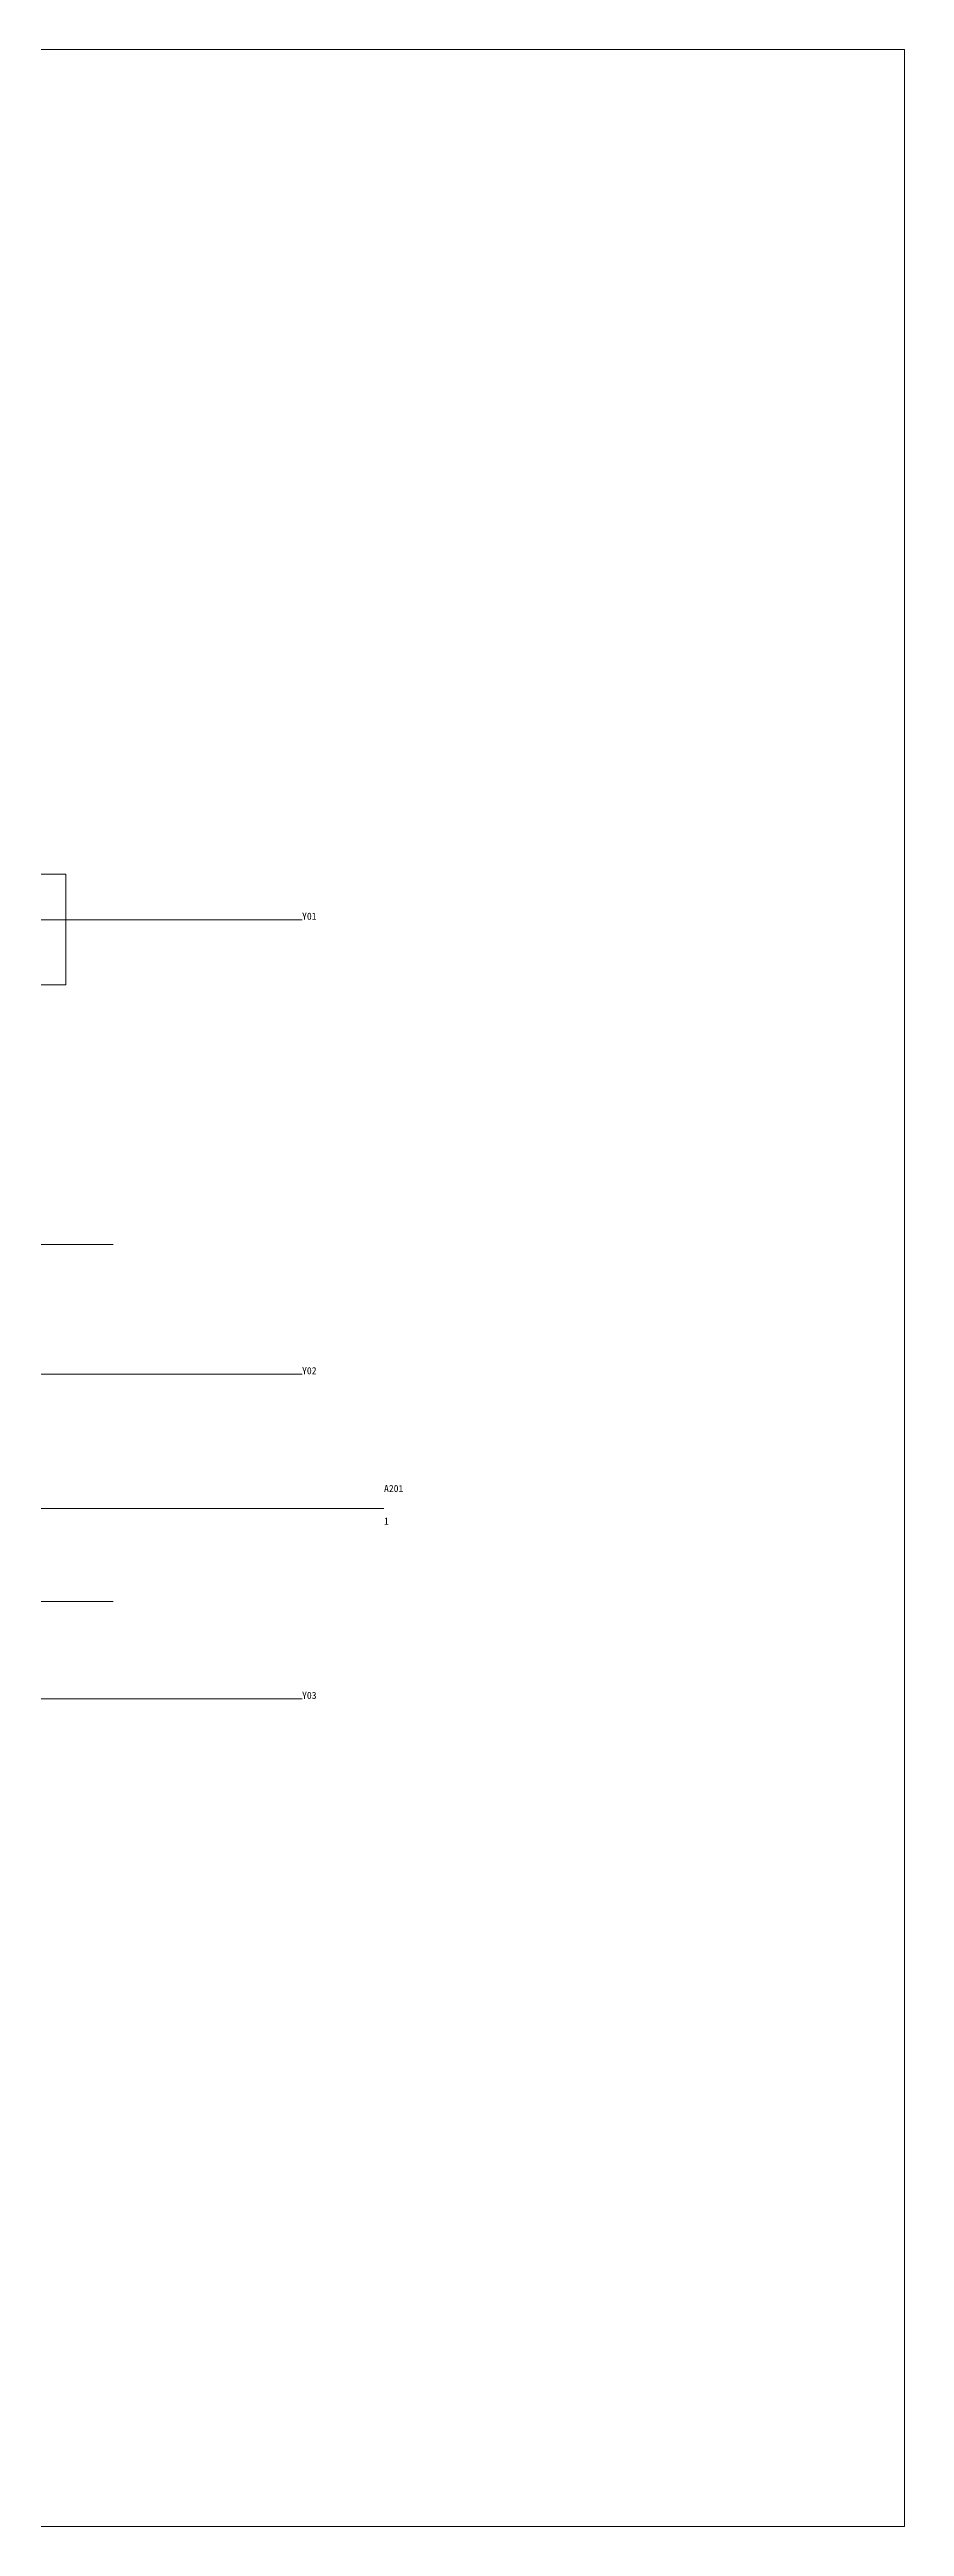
# Model space of a CAD drawing. Header units: metres. Extents: x 46 to 434, y -50 to 331.
# Drawn here: x 301.9 to 433.6, y -50.3 to 331.2 of the extents above; entities that cross this region are included whole.
import ezdxf

# ---------------------------------------------------------------- set-up
doc = ezdxf.new("R2010")
doc.units = ezdxf.units.M
for name, color, linetype in [('A-ANNO', 7, 'Continuous'), ('A-GRID', 7, 'Continuous'), ('A-TEXT', 7, 'Continuous'), ('MAT-NULL', 7, 'Continuous'), ('MAT-SAND', 7, 'Continuous')]:
    doc.layers.add(name, color=color, linetype=linetype)

msp = doc.modelspace()

# ---------------------------------------------------------------- linework, layer by layer
at = {"layer": 'A-ANNO', "linetype": 'Continuous', "lineweight": 18, "true_color": 0x000000}
for p, q in [((80.3, 197.13), (340.78, 197.13)), ((298.9, 147.13), (311.68, 147.13)), ((80.3, 127.13), (340.78, 127.13)), ((103.4, 106.48), (353.4, 106.48)), ((262.43, 92.13), (311.68, 92.13)), ((262.43, 92.13), (311.68, 92.13)), ((80.3, 77.13), (340.78, 77.13))]:
    msp.add_line(p, q, dxfattribs=at)
at = {"layer": 'MAT-NULL', "linetype": 'Continuous', "lineweight": 5}
for points in [[(304.4, 204.13), (287.4, 204.13)], [(304.4, 187.13), (304.4, 204.13)], [(287.4, 187.13), (304.4, 187.13)]]:
    msp.add_lwpolyline(points, dxfattribs=at)
at = {"layer": 'MAT-SAND', "linetype": 'Continuous', "lineweight": 5}
for points in [[(433.57, 331.15), (45.55, 331.15)], [(433.57, 331.15), (433.57, -50.32)], [(304.4, 204.13), (304.4, 204.13)], [(304.4, 204.13), (304.4, 204.13)], [(304.4, 187.13), (304.4, 187.13)], [(433.57, -50.32), (45.55, -50.32)]]:
    msp.add_lwpolyline(points, dxfattribs=at)

# ---------------------------------------------------------------- texts
at = {"layer": 'A-GRID', "linetype": 'Continuous', "lineweight": 18, "true_color": 0x000000}
for s, p in [('Y01', (340.78, 197.13)), ('Y02', (340.78, 127.13)), ('Y03', (340.78, 77.13))]:
    msp.add_text(s, height=1.093, dxfattribs=at).set_placement(p)
at = {"layer": 'A-TEXT', "linetype": 'Continuous', "lineweight": 18, "true_color": 0x000000}
for s, height, p in [('A201', 1.093, (353.4, 108.98)), ('1', 1.09, (353.4, 103.98))]:
    msp.add_text(s, height=height, dxfattribs=at).set_placement(p)

doc.saveas('drawing.dxf')
